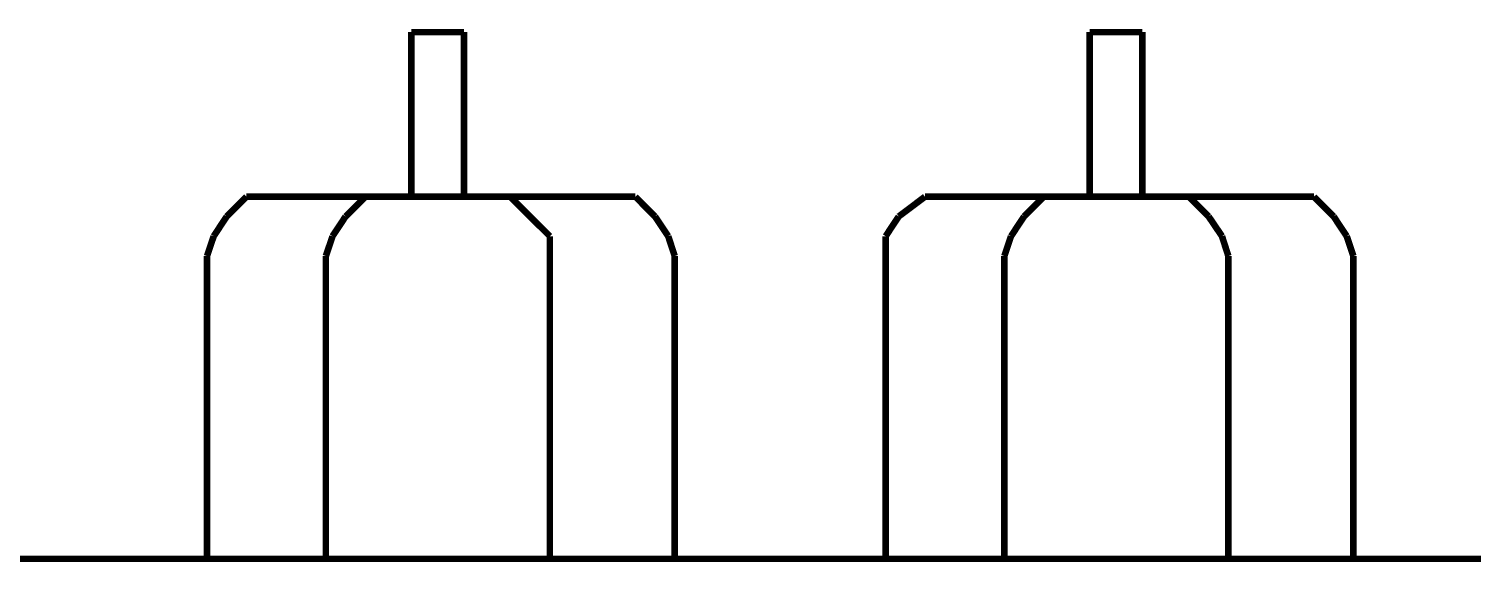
# Model space of a CAD drawing. Header units: metres. Extents: x 3290 to 4536, y 1562 to 1983.
# Drawn here: x 4051.46 to 4056.5, y 1693.51 to 1695.37 of the extents above; entities that cross this region are included whole.
import ezdxf

# ---------------------------------------------------------------- set-up
doc = ezdxf.new("R2010")
doc.units = ezdxf.units.M
doc.layers.add('C00-00-00-BLACK', color=7, linetype='Continuous')

msp = doc.modelspace()

# ---------------------------------------------------------------- linework, layer by layer
at = {"layer": 'C00-00-00-BLACK', "const_width": 0.0229}
for points in [[(4052.7981, 1695.3568), (4052.7981, 1694.7828)], [(4052.9817, 1695.3568), (4052.7981, 1695.3568)], [(4052.9817, 1694.7828), (4052.9817, 1695.3568)], [(4055.1637, 1695.3568), (4055.1637, 1694.7828)], [(4055.3473, 1695.3568), (4055.1637, 1695.3568)], [(4055.3473, 1694.7828), (4055.3473, 1695.3568)], [(4052.2235, 1694.7828), (4052.1547, 1694.714)], [(4052.3167, 1694.7828), (4052.2235, 1694.7828)], [(4052.3167, 1694.7828), (4053.4875, 1694.7828)], [(4052.6378, 1694.7828), (4052.569, 1694.714)], [(4052.7293, 1694.7828), (4052.6378, 1694.7828)], [(4053.1436, 1694.7828), (4053.0749, 1694.7828)], [(4053.2124, 1694.714), (4053.1436, 1694.7828)], [(4053.5796, 1694.7828), (4053.4875, 1694.7828)], [(4053.6479, 1694.714), (4053.5796, 1694.7828)], [(4054.5891, 1694.7828), (4054.4976, 1694.714)], [(4054.6595, 1694.7828), (4054.5891, 1694.7828)], [(4054.6595, 1694.7828), (4055.8537, 1694.7828)], [(4055.0034, 1694.7828), (4054.9346, 1694.714)], [(4055.0955, 1694.7828), (4055.0034, 1694.7828)], [(4055.5098, 1694.7828), (4055.4177, 1694.7828)], [(4055.578, 1694.714), (4055.5098, 1694.7828)], [(4055.9452, 1694.7828), (4055.8537, 1694.7828)], [(4056.014, 1694.714), (4055.9452, 1694.7828)], [(4052.1547, 1694.714), (4052.1093, 1694.6452)], [(4052.569, 1694.714), (4052.5236, 1694.6452)], [(4053.2812, 1694.6452), (4053.2124, 1694.714)], [(4053.6939, 1694.6452), (4053.6479, 1694.714)], [(4054.4976, 1694.714), (4054.4521, 1694.6452)], [(4054.9346, 1694.714), (4054.8891, 1694.6452)], [(4055.6246, 1694.6452), (4055.578, 1694.714)], [(4056.0595, 1694.6452), (4056.014, 1694.714)], [(4052.1093, 1694.6452), (4052.086, 1694.5759)], [(4052.5236, 1694.6452), (4052.5003, 1694.5759)], [(4053.2812, 1694.5759), (4053.2812, 1694.6452)], [(4053.7166, 1694.5759), (4053.6939, 1694.6452)], [(4054.4521, 1694.6452), (4054.4521, 1694.5759)], [(4054.8891, 1694.6452), (4054.8658, 1694.5759)], [(4055.6468, 1694.5759), (4055.6246, 1694.6452)], [(4056.0827, 1694.5759), (4056.0595, 1694.6452)], [(4052.086, 1694.5759), (4052.086, 1693.5198)], [(4052.5003, 1694.5759), (4052.5003, 1693.5198)], [(4053.2812, 1694.5759), (4053.2812, 1693.5198)], [(4053.7166, 1694.5759), (4053.7166, 1693.5198)], [(4054.4521, 1694.5759), (4054.4521, 1693.5198)], [(4054.8658, 1694.5759), (4054.8658, 1693.5198)], [(4055.6468, 1694.5759), (4055.6468, 1693.5198)], [(4056.0827, 1694.5759), (4056.0827, 1693.5198)], [(4049.1003, 1693.5198), (4056.7028, 1693.5198)]]:
    msp.add_lwpolyline(points, dxfattribs=at)

doc.saveas('drawing.dxf')
